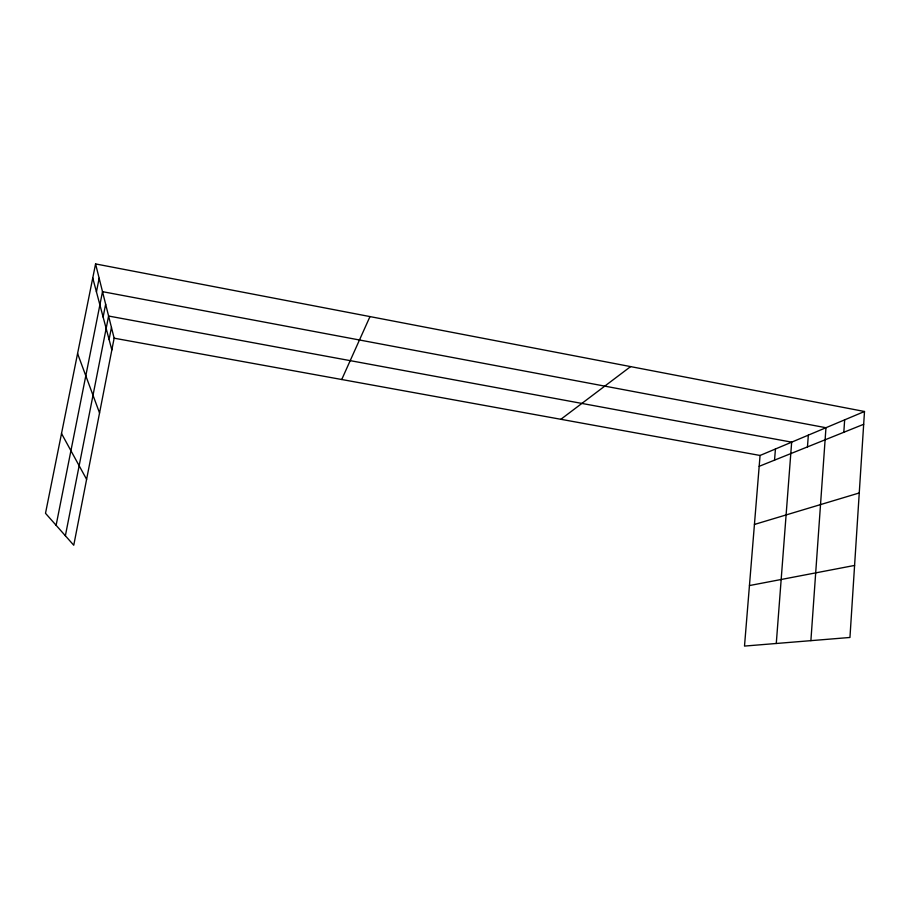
<?xml version="1.0" encoding="UTF-8"?>
<svg xmlns="http://www.w3.org/2000/svg" width="910" height="910" viewBox="0 0 910 910"><rect width="100%" height="100%" fill="white"/><g stroke="black" fill="none" stroke-linecap="round" stroke-linejoin="round"><path stroke-width="1.36" d="M864.5 411.491L849.951 637.466L744.505 646.077L760.066 455.466L864.5 411.491L95.573 263.923L45.5 513.297L73.755 545.238L114.137 338.19L95.573 263.923M843.82 432.273L844.651 419.851M810.89 640.651L825.962 427.723L102.511 291.666L56.113 525.286M807.466 446.901L808.33 435.139M776.276 643.484L791.666 442.158L108.597 316.032L65.372 535.762M774.546 460.141L775.434 448.994M109.086 339.532L111.452 327.452M103.114 317.044L105.651 304.236M96.437 291.882L99.156 278.267M341.728 379.515L369.983 316.589M560.867 419.294L630.596 366.605M759.179 466.318L863.681 424.287M754.435 524.456L859.256 492.958M749.453 585.562L854.592 565.428M114.137 338.19L760.066 455.466M61.516 433.535L86.609 479.354M77.578 353.558L99.554 412.969M92.752 277.982L111.85 349.94"/></g></svg>
